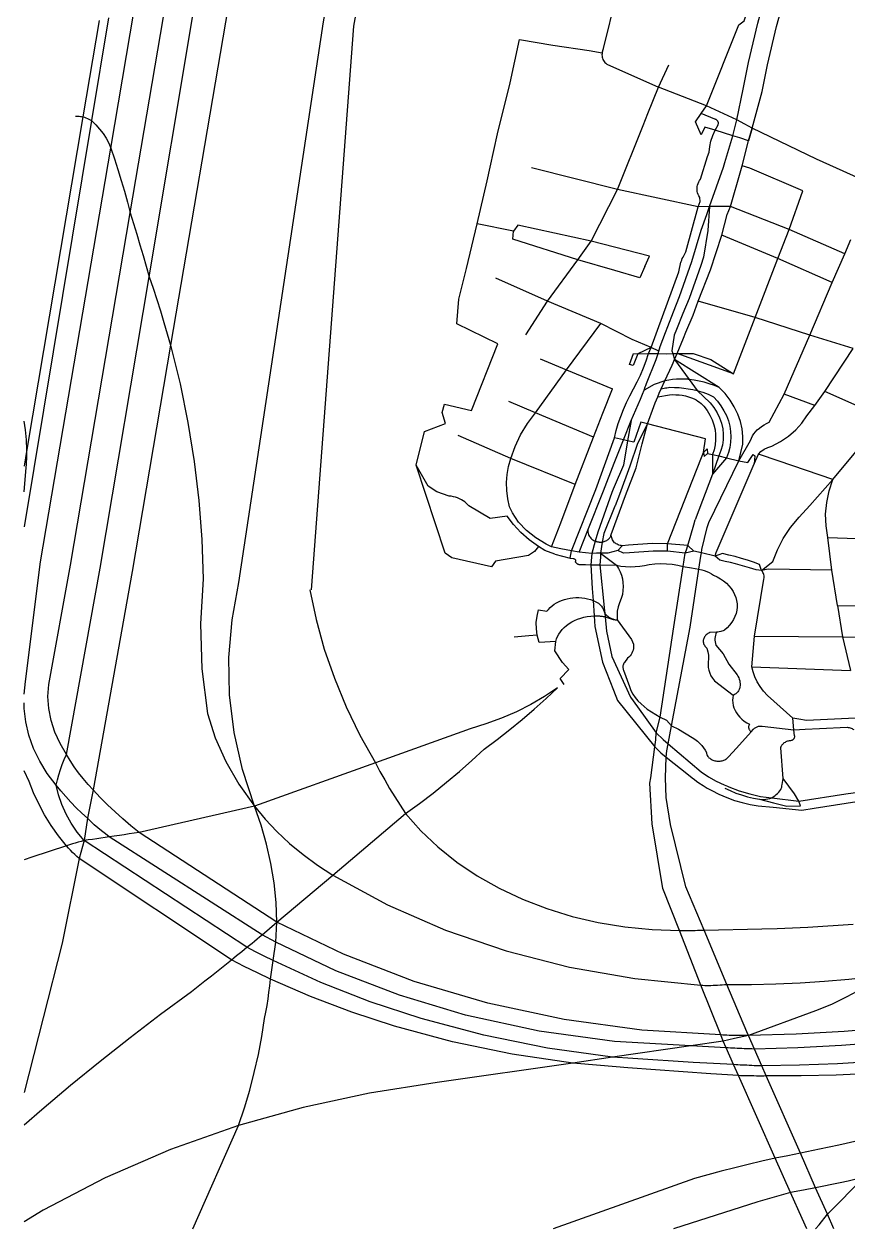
# Model space of a CAD drawing. Header units: inches. Extents: x -74.025 to -73.925, y 40.695 to 40.825.
# Drawn here: x -74.025 to -74.01304, y 40.695 to 40.71249 of the extents above; entities that cross this region are included whole.
import ezdxf

# ---------------------------------------------------------------- set-up
doc = ezdxf.new("R2010")
doc.units = ezdxf.units.IN
doc.header["$MEASUREMENT"] = 0

msp = doc.modelspace()

# ---------------------------------------------------------------- linework, layer by layer
for points in [[(-74.01509, 40.711304), (-74.01462, 40.712478), (-74.014545, 40.712537), (-74.014167, 40.713712), (-74.014098, 40.71385)], [(-74.020002, 40.713645), (-74.020218, 40.71246), (-74.020833, 40.704276)], [(-74.014481, 40.711932), (-74.014348, 40.712503), (-74.014016, 40.713704)], [(-74.014427, 40.710978), (-74.014285, 40.711511), (-74.014204, 40.7119), (-74.014074, 40.712453), (-74.013748, 40.713624), (-74.013725, 40.713687)], [(-74.021881, 40.704384), (-74.02065, 40.712525), (-74.020471, 40.713514)], [(-74.016604, 40.712074), (-74.016585, 40.712137), (-74.016399, 40.712906), (-74.016268, 40.713469)], [(-74.023459, 40.709748), (-74.022938, 40.712824)], [(-74.023741, 40.71069), (-74.0234, 40.712692)], [(-74.023185, 40.708821), (-74.022538, 40.712673)], [(-74.022039, 40.712746), (-74.022875, 40.707827)], [(-74.023911, 40.712543), (-74.024146, 40.711143)], [(-74.023775, 40.712583), (-74.024023, 40.711089)], [(-74.01842, 40.709591), (-74.018277, 40.710213), (-74.018232, 40.710415), (-74.018126, 40.710895), (-74.017944, 40.711639), (-74.017805, 40.712267), (-74.01732, 40.712186), (-74.016796, 40.712107), (-74.016604, 40.712074)], [(-74.016604, 40.712074), (-74.016607, 40.712058), (-74.016609, 40.712042), (-74.016608, 40.712026), (-74.016605, 40.71201), (-74.016601, 40.711994), (-74.016594, 40.711978), (-74.016586, 40.711963), (-74.016576, 40.711949), (-74.016565, 40.711935), (-74.016552, 40.711922), (-74.016537, 40.71191)], [(-74.016537, 40.71191), (-74.015787, 40.711577)], [(-74.015787, 40.711577), (-74.01564, 40.711898)], [(-74.014649, 40.711099), (-74.014558, 40.711545), (-74.014481, 40.711932)], [(-74.016383, 40.710087), (-74.01601, 40.711018), (-74.015941, 40.711192), (-74.015787, 40.711577)], [(-74.01509, 40.711304), (-74.015787, 40.711577)], [(-74.015169, 40.711192), (-74.01509, 40.711304)], [(-74.014649, 40.711099), (-74.01509, 40.711304)], [(-74.024023, 40.711089), (-74.025, 40.705193)], [(-74.024146, 40.711143), (-74.024959, 40.706314)], [(-74.024255, 40.711156), (-74.024237, 40.711155), (-74.024219, 40.711154), (-74.0242, 40.711153)], [(-74.0242, 40.711153), (-74.024182, 40.71115), (-74.024164, 40.711147), (-74.024146, 40.711143)], [(-74.024146, 40.711143), (-74.024124, 40.711137), (-74.024102, 40.71113), (-74.024081, 40.711121)], [(-74.024081, 40.711121), (-74.02406, 40.711112), (-74.024041, 40.711101), (-74.024023, 40.711089)], [(-74.024023, 40.711089), (-74.02396, 40.71103), (-74.023903, 40.710967), (-74.023852, 40.710902)], [(-74.014964, 40.710951), (-74.015113, 40.710992), (-74.015167, 40.710884), (-74.015253, 40.711072), (-74.015169, 40.711192)], [(-74.014971, 40.711111), (-74.015169, 40.711192)], [(-74.014924, 40.711028), (-74.014921, 40.711034), (-74.01492, 40.711039), (-74.014919, 40.711045), (-74.014918, 40.71105), (-74.014918, 40.711056), (-74.014919, 40.711061), (-74.01492, 40.711067), (-74.014922, 40.711072), (-74.014925, 40.711077), (-74.014928, 40.711082), (-74.014932, 40.711087), (-74.014936, 40.711091), (-74.014941, 40.711096), (-74.014946, 40.711099), (-74.014952, 40.711103), (-74.014958, 40.711106), (-74.014964, 40.711109), (-74.014971, 40.711111)], [(-74.014964, 40.710951), (-74.014924, 40.711028)], [(-74.01471, 40.71087), (-74.014649, 40.711099)], [(-74.014427, 40.710978), (-74.014534, 40.711039), (-74.014649, 40.711099)], [(-74.023852, 40.710902), (-74.023808, 40.710834), (-74.023771, 40.710763), (-74.023741, 40.71069)], [(-74.01505, 40.710629), (-74.015043, 40.710712), (-74.015026, 40.710793), (-74.015, 40.710873), (-74.014964, 40.710951)], [(-74.015047, 40.70984), (-74.014845, 40.710411), (-74.014825, 40.710479), (-74.01471, 40.71087)], [(-74.01471, 40.71087), (-74.014964, 40.710951)], [(-74.014479, 40.710797), (-74.014609, 40.710838), (-74.01471, 40.71087)], [(-74.014427, 40.710978), (-74.014479, 40.710797)], [(-74.014479, 40.710797), (-74.014427, 40.710978)], [(-74.012668, 40.710157), (-74.013494, 40.710529), (-74.014427, 40.710978)], [(-74.024981, 40.702947), (-74.024764, 40.704682), (-74.023741, 40.71069)], [(-74.023741, 40.71069), (-74.023687, 40.710535), (-74.023637, 40.710378), (-74.023588, 40.710221)], [(-74.014574, 40.710434), (-74.014479, 40.710797)], [(-74.015178, 40.710239), (-74.015075, 40.710569), (-74.01505, 40.710629)], [(-74.016383, 40.710087), (-74.017631, 40.710404)], [(-74.014744, 40.709844), (-74.014591, 40.710363)], [(-74.014591, 40.710363), (-74.014574, 40.710434)], [(-74.013691, 40.71007), (-74.014463, 40.710401), (-74.014574, 40.710434)], [(-74.023588, 40.710221), (-74.023543, 40.710064), (-74.023499, 40.709906), (-74.023459, 40.709748)], [(-74.015189, 40.709975), (-74.015201, 40.709996), (-74.015212, 40.710017), (-74.01522, 40.710039), (-74.015225, 40.710062), (-74.015228, 40.710085), (-74.015228, 40.710108), (-74.015226, 40.710131), (-74.015221, 40.710154), (-74.015214, 40.710176), (-74.015204, 40.710198), (-74.015192, 40.710219), (-74.015178, 40.710239)], [(-74.016766, 40.709341), (-74.016383, 40.710087)], [(-74.015214, 40.709838), (-74.016383, 40.710087)], [(-74.015214, 40.709838), (-74.015182, 40.709916), (-74.015189, 40.709975)], [(-74.01389, 40.709506), (-74.013691, 40.71007)], [(-74.015432, 40.709106), (-74.015391, 40.709184), (-74.015214, 40.709838)], [(-74.015304, 40.709046), (-74.015168, 40.709501), (-74.015086, 40.709728), (-74.015047, 40.70984)], [(-74.015047, 40.70984), (-74.015214, 40.709838)], [(-74.015047, 40.70984), (-74.015074, 40.709493), (-74.015135, 40.709109), (-74.015173, 40.708986)], [(-74.014744, 40.709844), (-74.014878, 40.709843), (-74.015047, 40.70984)], [(-74.014866, 40.709424), (-74.014793, 40.709728), (-74.014744, 40.709844)], [(-74.01389, 40.709506), (-74.014744, 40.709844)], [(-74.024643, 40.702904), (-74.024324, 40.704636), (-74.023459, 40.709748)], [(-74.023459, 40.709748), (-74.02341, 40.709594), (-74.023363, 40.70944), (-74.023317, 40.709286)], [(-74.019307, 40.706088), (-74.019185, 40.706575), (-74.018879, 40.706693), (-74.018927, 40.706854), (-74.018896, 40.706974), (-74.018503, 40.706882), (-74.018122, 40.707849), (-74.018718, 40.708137), (-74.018686, 40.708496), (-74.018578, 40.708942), (-74.01842, 40.709591)], [(-74.017894, 40.709484), (-74.01842, 40.709591)], [(-74.01696, 40.709066), (-74.017903, 40.70937), (-74.017894, 40.709484)], [(-74.016766, 40.709341), (-74.017829, 40.70957), (-74.017894, 40.709484)], [(-74.014056, 40.709086), (-74.01389, 40.709506)], [(-74.013083, 40.709155), (-74.01389, 40.709506)], [(-74.023317, 40.709286), (-74.023272, 40.709131), (-74.023228, 40.708976), (-74.023185, 40.708821)], [(-74.01696, 40.709066), (-74.016766, 40.709341)], [(-74.015919, 40.709121), (-74.016766, 40.709341)], [(-74.015033, 40.708925), (-74.014866, 40.709424)], [(-74.014056, 40.709086), (-74.014866, 40.709424)], [(-74.013083, 40.709155), (-74.012994, 40.709363)], [(-74.015986, 40.70897), (-74.015919, 40.709121)], [(-74.015459, 40.709042), (-74.015451, 40.709063), (-74.015442, 40.709085), (-74.015432, 40.709106)], [(-74.013264, 40.708739), (-74.013083, 40.709155)], [(-74.017399, 40.708466), (-74.01696, 40.709066)], [(-74.016422, 40.708912), (-74.01696, 40.709066)], [(-74.015986, 40.70897), (-74.016058, 40.708809)], [(-74.015781, 40.707744), (-74.015762, 40.707809), (-74.015685, 40.708011), (-74.015651, 40.708098), (-74.015569, 40.708315), (-74.015483, 40.708538), (-74.015304, 40.709046)], [(-74.015173, 40.708986), (-74.015345, 40.708505), (-74.015433, 40.708288), (-74.015526, 40.708059)], [(-74.015492, 40.708896), (-74.015485, 40.708942), (-74.015475, 40.708988), (-74.015462, 40.709033)], [(-74.015462, 40.709033), (-74.015461, 40.709036), (-74.01546, 40.709039), (-74.015459, 40.709042)], [(-74.01521, 40.708469), (-74.015033, 40.708925)], [(-74.014383, 40.708232), (-74.014056, 40.709086)], [(-74.013264, 40.708739), (-74.014056, 40.709086)], [(-74.024383, 40.701888), (-74.023894, 40.704592), (-74.023185, 40.708821)], [(-74.023185, 40.708821), (-74.023128, 40.708657), (-74.023074, 40.708491), (-74.023021, 40.708326)], [(-74.017399, 40.708466), (-74.01815, 40.708803)], [(-74.016058, 40.708809), (-74.016422, 40.708912)], [(-74.015894, 40.707797), (-74.015492, 40.708896)], [(-74.013593, 40.707976), (-74.013264, 40.708739)], [(-74.017715, 40.707977), (-74.017399, 40.708466)], [(-74.016627, 40.708142), (-74.017399, 40.708466)], [(-74.015518, 40.707706), (-74.015424, 40.707932), (-74.015389, 40.708017), (-74.015287, 40.708263), (-74.01521, 40.708469)], [(-74.014383, 40.708232), (-74.01521, 40.708469)], [(-74.023021, 40.708326), (-74.022971, 40.70816), (-74.022922, 40.707994), (-74.022875, 40.707827)], [(-74.014699, 40.707412), (-74.014383, 40.708232)], [(-74.013593, 40.707976), (-74.014383, 40.708232)], [(-74.017122, 40.707471), (-74.016627, 40.708142)], [(-74.016168, 40.707913), (-74.016627, 40.708142)], [(-74.015526, 40.708059), (-74.01556, 40.707974), (-74.015595, 40.707745), (-74.015582, 40.707706)], [(-74.015894, 40.707797), (-74.016168, 40.707913)], [(-74.013962, 40.707119), (-74.013593, 40.707976)], [(-74.012963, 40.707779), (-74.013593, 40.707976)], [(-74.022875, 40.707827), (-74.023433, 40.704544), (-74.023996, 40.701372)], [(-74.022875, 40.707827), (-74.022736, 40.707268), (-74.022621, 40.706706), (-74.02253, 40.706141)], [(-74.016208, 40.707547), (-74.016149, 40.707706), (-74.01609, 40.707705)], [(-74.01609, 40.707705), (-74.016155, 40.707534), (-74.016208, 40.707547)], [(-74.015894, 40.707797), (-74.01609, 40.707705)], [(-74.01609, 40.707705), (-74.015934, 40.707707)], [(-74.01605, 40.707396), (-74.016007, 40.707499), (-74.015968, 40.707603), (-74.015934, 40.707707)], [(-74.015996, 40.707176), (-74.015982, 40.707223), (-74.015974, 40.707245), (-74.015962, 40.707275), (-74.01582, 40.707622), (-74.015793, 40.707706)], [(-74.015934, 40.707707), (-74.015894, 40.707797)], [(-74.015934, 40.707707), (-74.015793, 40.707706)], [(-74.015781, 40.707744), (-74.015894, 40.707797)], [(-74.015793, 40.707706), (-74.015781, 40.707744)], [(-74.015793, 40.707706), (-74.015674, 40.707705), (-74.015582, 40.707706)], [(-74.015582, 40.707706), (-74.015518, 40.707706)], [(-74.015582, 40.707706), (-74.015555, 40.70762)], [(-74.015555, 40.70762), (-74.015537, 40.707663), (-74.015518, 40.707706)], [(-74.015518, 40.707706), (-74.015284, 40.707708), (-74.015028, 40.707622), (-74.014699, 40.707412)], [(-74.014699, 40.707412), (-74.015518, 40.707706)], [(-74.013374, 40.707155), (-74.012963, 40.707779)], [(-74.017505, 40.707632), (-74.017122, 40.707471)], [(-74.015695, 40.707313), (-74.015592, 40.707539), (-74.015576, 40.707574), (-74.015555, 40.70762)], [(-74.014906, 40.707217), (-74.015555, 40.70762)], [(-74.015555, 40.70762), (-74.015345, 40.707333)], [(-74.017576, 40.706848), (-74.017122, 40.707471)], [(-74.017122, 40.707471), (-74.016458, 40.707197)], [(-74.016206, 40.707096), (-74.016149, 40.707194), (-74.016097, 40.707295), (-74.01605, 40.707396)], [(-74.016733, 40.706492), (-74.016596, 40.706844), (-74.016458, 40.707197)], [(-74.016047, 40.707047), (-74.01602, 40.707119), (-74.015996, 40.707176)], [(-74.015695, 40.707313), (-74.015851, 40.707256), (-74.015996, 40.707176)], [(-74.015798, 40.70708), (-74.015778, 40.70713), (-74.01575, 40.707194)], [(-74.01575, 40.707194), (-74.015695, 40.707313)], [(-74.01575, 40.707194), (-74.015729, 40.707199), (-74.015708, 40.707204), (-74.015687, 40.707208)], [(-74.015528, 40.707334), (-74.015584, 40.707329), (-74.01564, 40.707322), (-74.015695, 40.707313)], [(-74.015687, 40.707208), (-74.015666, 40.707212), (-74.015645, 40.707215), (-74.015623, 40.707218)], [(-74.015623, 40.707218), (-74.015556, 40.707217), (-74.015489, 40.707214), (-74.015422, 40.707207)], [(-74.015366, 40.707334), (-74.01542, 40.707336), (-74.015474, 40.707336), (-74.015528, 40.707334)], [(-74.015422, 40.707207), (-74.015356, 40.707197), (-74.01529, 40.707185), (-74.015226, 40.70717)], [(-74.015345, 40.707333), (-74.015352, 40.707333), (-74.015359, 40.707334), (-74.015366, 40.707334)], [(-74.015345, 40.707333), (-74.015226, 40.70717)], [(-74.015125, 40.70729), (-74.015198, 40.707307), (-74.015271, 40.707322), (-74.015345, 40.707333)], [(-74.014906, 40.707217), (-74.014977, 40.707245), (-74.015051, 40.707269), (-74.015125, 40.70729)], [(-74.014637, 40.706828), (-74.014687, 40.706932), (-74.014749, 40.707032), (-74.014822, 40.707127), (-74.014906, 40.707217)], [(-74.017576, 40.706848), (-74.01796, 40.707009)], [(-74.016337, 40.706795), (-74.016298, 40.706896), (-74.016254, 40.706996), (-74.016206, 40.707096)], [(-74.016187, 40.706736), (-74.016047, 40.707047)], [(-74.015946, 40.706685), (-74.015855, 40.706939), (-74.015836, 40.706993), (-74.015798, 40.70708)], [(-74.015798, 40.70708), (-74.015629, 40.707108)], [(-74.015629, 40.707108), (-74.015583, 40.707111), (-74.015536, 40.70711), (-74.015489, 40.707107), (-74.015443, 40.707101)], [(-74.015443, 40.707101), (-74.015398, 40.707092), (-74.015354, 40.70708), (-74.015311, 40.707066), (-74.01527, 40.707049)], [(-74.01527, 40.707049), (-74.015243, 40.707034), (-74.015217, 40.707018), (-74.015193, 40.707001)], [(-74.015226, 40.70717), (-74.015038, 40.706991)], [(-74.015226, 40.70717), (-74.015184, 40.707159), (-74.015144, 40.707146), (-74.015104, 40.707132)], [(-74.015193, 40.707001), (-74.01517, 40.706982), (-74.015148, 40.706963), (-74.015128, 40.706942)], [(-74.015104, 40.707132), (-74.015065, 40.707116), (-74.015027, 40.707099), (-74.01499, 40.70708)], [(-74.01499, 40.70708), (-74.014932, 40.707016), (-74.014882, 40.706949), (-74.014838, 40.706878), (-74.014802, 40.706806), (-74.014774, 40.706731), (-74.014753, 40.706655)], [(-74.014179, 40.70671), (-74.013962, 40.707119)], [(-74.01352, 40.706952), (-74.013962, 40.707119)], [(-74.01352, 40.706952), (-74.013374, 40.707155)], [(-74.012509, 40.706775), (-74.013374, 40.707155)], [(-74.017932, 40.706183), (-74.017871, 40.706357), (-74.01779, 40.706527), (-74.017692, 40.706691), (-74.017576, 40.706848)], [(-74.016733, 40.706492), (-74.017576, 40.706848)], [(-74.015128, 40.706942), (-74.015081, 40.706879), (-74.015041, 40.706813), (-74.015009, 40.706744), (-74.014984, 40.706674), (-74.014967, 40.706602)], [(-74.015038, 40.706991), (-74.014984, 40.706922), (-74.014938, 40.706849), (-74.014901, 40.706774), (-74.014874, 40.706697), (-74.014856, 40.706617)], [(-74.014562, 40.706392), (-74.014562, 40.706503), (-74.014574, 40.706613), (-74.014599, 40.706721), (-74.014637, 40.706828)], [(-74.013634, 40.706802), (-74.01352, 40.706952)], [(-74.024959, 40.706314), (-74.024965, 40.706457), (-74.024979, 40.7066), (-74.025, 40.706725)], [(-74.016476, 40.705079), (-74.016268, 40.705648), (-74.016114, 40.706049), (-74.016025, 40.706395), (-74.015946, 40.706685)], [(-74.016429, 40.706486), (-74.016403, 40.70659), (-74.016372, 40.706693), (-74.016337, 40.706795)], [(-74.015946, 40.706685), (-74.016092, 40.706403), (-74.016204, 40.706072), (-74.016353, 40.705663)], [(-74.016298, 40.706454), (-74.016187, 40.706736)], [(-74.016187, 40.706736), (-74.016236, 40.706439)], [(-74.015946, 40.706685), (-74.016046, 40.70671), (-74.016144, 40.706419), (-74.016236, 40.706439)], [(-74.015104, 40.706468), (-74.015946, 40.706685)], [(-74.014753, 40.706655), (-74.014741, 40.706578), (-74.014737, 40.7065), (-74.014741, 40.706423), (-74.014753, 40.706346), (-74.014773, 40.70627), (-74.014801, 40.706195)], [(-74.014451, 40.706445), (-74.014438, 40.706478), (-74.014422, 40.706511), (-74.014402, 40.706542), (-74.014379, 40.706572), (-74.014353, 40.7066), (-74.014323, 40.706626), (-74.014291, 40.70665), (-74.014256, 40.706673), (-74.014219, 40.706692), (-74.014179, 40.70671)], [(-74.014338, 40.706245), (-74.014302, 40.706285), (-74.014255, 40.706319), (-74.014201, 40.706346), (-74.014142, 40.706363), (-74.014015, 40.706431), (-74.014015, 40.706431), (-74.014015, 40.706431), (-74.013898, 40.70651), (-74.013898, 40.70651), (-74.013898, 40.70651), (-74.013794, 40.7066), (-74.013794, 40.7066), (-74.013794, 40.7066), (-74.013706, 40.706698), (-74.013706, 40.706698), (-74.013706, 40.706698), (-74.013634, 40.706802)], [(-74.013255, 40.705879), (-74.012509, 40.706775)], [(-74.017932, 40.706183), (-74.018695, 40.70652)], [(-74.017051, 40.704845), (-74.0167, 40.705736), (-74.016429, 40.706486)], [(-74.016997, 40.705808), (-74.016733, 40.706492)], [(-74.016298, 40.706454), (-74.016429, 40.706486)], [(-74.014967, 40.706602), (-74.014958, 40.70653), (-74.014958, 40.706457), (-74.014965, 40.706384), (-74.014981, 40.706312), (-74.015004, 40.706242)], [(-74.014856, 40.706617), (-74.014848, 40.706537), (-74.014849, 40.706457), (-74.014861, 40.706377), (-74.014882, 40.706298), (-74.014912, 40.706221)], [(-74.024959, 40.706314), (-74.025, 40.706071)], [(-74.024976, 40.705995), (-74.024965, 40.706101), (-74.02496, 40.706207), (-74.024959, 40.706314)], [(-74.016812, 40.705145), (-74.016587, 40.705716), (-74.016433, 40.706114), (-74.016298, 40.706454)], [(-74.016236, 40.706439), (-74.016296, 40.706089), (-74.016432, 40.705771), (-74.016445, 40.70574), (-74.016467, 40.705688)], [(-74.016236, 40.706439), (-74.016298, 40.706454)], [(-74.015135, 40.70627), (-74.015104, 40.706468)], [(-74.015135, 40.70627), (-74.015079, 40.706324)], [(-74.015079, 40.706324), (-74.015076, 40.706257)], [(-74.014621, 40.706149), (-74.014451, 40.706445)], [(-74.014621, 40.706149), (-74.014562, 40.706392)], [(-74.02253, 40.706141), (-74.022463, 40.705574), (-74.02242, 40.705006), (-74.022401, 40.704438)], [(-74.017995, 40.705834), (-74.017986, 40.705952), (-74.017965, 40.706068), (-74.017932, 40.706183)], [(-74.016997, 40.705808), (-74.017932, 40.706183)], [(-74.015655, 40.704945), (-74.015164, 40.706197), (-74.015135, 40.70627)], [(-74.015135, 40.70627), (-74.015127, 40.706213), (-74.015076, 40.706257)], [(-74.015076, 40.706257), (-74.015004, 40.706242)], [(-74.015056, 40.705254), (-74.014621, 40.706149)], [(-74.015004, 40.706242), (-74.015005, 40.705957)], [(-74.014912, 40.706221), (-74.015005, 40.705957)], [(-74.014801, 40.706195), (-74.015005, 40.705957)], [(-74.015004, 40.706242), (-74.014912, 40.706221)], [(-74.014912, 40.706221), (-74.014801, 40.706195)], [(-74.014801, 40.706195), (-74.014621, 40.706149)], [(-74.014621, 40.706149), (-74.014491, 40.706125), (-74.014413, 40.706241), (-74.01439, 40.706222), (-74.014398, 40.706108)], [(-74.014398, 40.706108), (-74.014338, 40.706245)], [(-74.013255, 40.705879), (-74.014038, 40.706144), (-74.014338, 40.706245)], [(-74.025, 40.705699), (-74.024976, 40.705995)], [(-74.017532, 40.704907), (-74.017588, 40.704834), (-74.017674, 40.704774), (-74.018157, 40.704694), (-74.018213, 40.704613), (-74.018791, 40.704744), (-74.018886, 40.704812), (-74.019307, 40.706088)], [(-74.01883, 40.705639), (-74.019005, 40.705702), (-74.019135, 40.705784), (-74.019307, 40.706088)], [(-74.015005, 40.705957), (-74.015257, 40.705293)], [(-74.014952, 40.704817), (-74.014398, 40.706108)], [(-74.01795, 40.705484), (-74.017977, 40.7056), (-74.017992, 40.705717), (-74.017995, 40.705834)], [(-74.01734, 40.704903), (-74.017206, 40.705252), (-74.016997, 40.705808)], [(-74.014128, 40.704689), (-74.014062, 40.704859), (-74.013976, 40.705024), (-74.01387, 40.705183), (-74.013746, 40.705332), (-74.013593, 40.705503), (-74.013255, 40.705879)], [(-74.013327, 40.705039), (-74.013354, 40.705207), (-74.013361, 40.705377), (-74.013346, 40.705547), (-74.013311, 40.705715), (-74.013255, 40.705879)], [(-74.018542, 40.705495), (-74.01856, 40.705516), (-74.018579, 40.705535), (-74.018601, 40.705554), (-74.018625, 40.705571), (-74.01865, 40.705586), (-74.018677, 40.705599), (-74.018706, 40.705611), (-74.018736, 40.705621), (-74.018766, 40.705629), (-74.018798, 40.705635), (-74.01883, 40.705639)], [(-74.016467, 40.705688), (-74.016668, 40.705115), (-74.016709, 40.704985)], [(-74.016353, 40.705663), (-74.016419, 40.705499), (-74.016422, 40.705491), (-74.01658, 40.705097)], [(-74.017985, 40.705349), (-74.018231, 40.705315), (-74.018542, 40.705495)], [(-74.01734, 40.704903), (-74.017421, 40.70494), (-74.017571, 40.705031), (-74.017706, 40.705139), (-74.017819, 40.705262), (-74.017908, 40.705394), (-74.01795, 40.705484)], [(-74.017532, 40.704907), (-74.017664, 40.705005), (-74.017785, 40.705112), (-74.017892, 40.705227), (-74.017985, 40.705349)], [(-74.015364, 40.704919), (-74.015276, 40.705222), (-74.015257, 40.705293)], [(-74.015164, 40.704813), (-74.015157, 40.704861), (-74.015083, 40.705181), (-74.015056, 40.705254)], [(-74.016939, 40.704822), (-74.016867, 40.705006), (-74.016812, 40.705145)], [(-74.016812, 40.705145), (-74.016813, 40.70513), (-74.016812, 40.705114), (-74.016809, 40.705098), (-74.016805, 40.705083), (-74.016798, 40.705068), (-74.01679, 40.705054)], [(-74.01658, 40.705097), (-74.016607, 40.704971)], [(-74.016518, 40.705008), (-74.016509, 40.705017), (-74.0165, 40.705026), (-74.016493, 40.705036), (-74.016487, 40.705046), (-74.016482, 40.705057), (-74.016478, 40.705068), (-74.016476, 40.705079)], [(-74.016462, 40.705018), (-74.016468, 40.705032), (-74.016472, 40.705048), (-74.016475, 40.705063), (-74.016476, 40.705079)], [(-74.017291, 40.704796), (-74.017437, 40.704848), (-74.017532, 40.704907)], [(-74.017051, 40.704845), (-74.017207, 40.704873), (-74.01734, 40.704903)], [(-74.01679, 40.705054), (-74.01678, 40.70504), (-74.016769, 40.705027), (-74.016756, 40.705015), (-74.016741, 40.705004), (-74.016725, 40.704994), (-74.016709, 40.704985)], [(-74.016709, 40.704985), (-74.016756, 40.704806)], [(-74.016709, 40.704985), (-74.0167, 40.704982), (-74.016691, 40.704979), (-74.016683, 40.704977)], [(-74.016683, 40.704977), (-74.016674, 40.704975), (-74.016665, 40.704973), (-74.016655, 40.704972)], [(-74.016655, 40.704972), (-74.016648, 40.704971), (-74.01664, 40.70497), (-74.016631, 40.70497)], [(-74.016631, 40.70497), (-74.016623, 40.70497), (-74.016615, 40.704971), (-74.016607, 40.704971)], [(-74.016607, 40.704971), (-74.016629, 40.704808)], [(-74.016607, 40.704971), (-74.016593, 40.704974), (-74.016579, 40.704977), (-74.016566, 40.704982), (-74.016553, 40.704987), (-74.01654, 40.704994), (-74.016529, 40.705001), (-74.016518, 40.705008)], [(-74.016425, 40.704962), (-74.016436, 40.704975), (-74.016446, 40.704989), (-74.016455, 40.705003), (-74.016462, 40.705018)], [(-74.016376, 40.704932), (-74.01639, 40.704938), (-74.016402, 40.704945), (-74.016414, 40.704954), (-74.016425, 40.704962)], [(-74.016316, 40.704917), (-74.016377, 40.704847)], [(-74.016316, 40.704917), (-74.016332, 40.704919), (-74.016347, 40.704922), (-74.016362, 40.704927), (-74.016376, 40.704932)], [(-74.015655, 40.704945), (-74.015879, 40.704952), (-74.016226, 40.704924), (-74.016316, 40.704917)], [(-74.015659, 40.704841), (-74.015657, 40.704891), (-74.015655, 40.704945)], [(-74.015274, 40.704838), (-74.015364, 40.704919), (-74.015655, 40.704945)], [(-74.015383, 40.704857), (-74.015364, 40.704919)], [(-74.013327, 40.705039), (-74.012631, 40.705011)], [(-74.013271, 40.704562), (-74.013327, 40.705039)], [(-74.017291, 40.704796), (-74.01707, 40.704739)], [(-74.01707, 40.704739), (-74.017051, 40.704845)], [(-74.01707, 40.704739), (-74.017022, 40.70473)], [(-74.016939, 40.704822), (-74.017051, 40.704845)], [(-74.017022, 40.70473), (-74.017019, 40.70473), (-74.017016, 40.704729), (-74.017013, 40.704728), (-74.01701, 40.704727), (-74.017008, 40.704726), (-74.017005, 40.704724), (-74.017003, 40.704723), (-74.017001, 40.704721), (-74.016999, 40.704719), (-74.016997, 40.704717), (-74.016995, 40.704715), (-74.016994, 40.704712), (-74.016993, 40.70471), (-74.016993, 40.704708), (-74.016992, 40.704705), (-74.016992, 40.704703), (-74.016992, 40.7047), (-74.016993, 40.704698), (-74.016993, 40.704696), (-74.016994, 40.704693), (-74.016995, 40.704691), (-74.016997, 40.704689), (-74.016999, 40.704687)], [(-74.016756, 40.704806), (-74.016939, 40.704822)], [(-74.016756, 40.704806), (-74.01676, 40.704751), (-74.016772, 40.70464)], [(-74.016629, 40.704808), (-74.016687, 40.704808), (-74.016756, 40.704806)], [(-74.016629, 40.704808), (-74.01663, 40.704752), (-74.016639, 40.704642)], [(-74.016377, 40.704847), (-74.016522, 40.704808), (-74.016629, 40.704808)], [(-74.016629, 40.704808), (-74.0164, 40.704635)], [(-74.015659, 40.704841), (-74.015864, 40.704841), (-74.016208, 40.704813), (-74.016298, 40.704808), (-74.016377, 40.704847)], [(-74.015274, 40.704838), (-74.015399, 40.704808), (-74.015659, 40.704841)], [(-74.015429, 40.704618), (-74.015399, 40.704808)], [(-74.015399, 40.704808), (-74.015383, 40.704857)], [(-74.014963, 40.704768), (-74.015164, 40.704813), (-74.015274, 40.704838)], [(-74.0152, 40.704576), (-74.015171, 40.704767), (-74.015164, 40.704813)], [(-74.014963, 40.704768), (-74.014952, 40.704817)], [(-74.014859, 40.704803), (-74.014963, 40.704768)], [(-74.014897, 40.704706), (-74.014963, 40.704768)], [(-74.014585, 40.704734), (-74.014675, 40.70476), (-74.014767, 40.704783), (-74.014859, 40.704803)], [(-74.014321, 40.704645), (-74.014408, 40.704677), (-74.014496, 40.704707), (-74.014585, 40.704734)], [(-74.016999, 40.704687), (-74.016996, 40.704682), (-74.016993, 40.704677), (-74.016989, 40.704672), (-74.016985, 40.704668), (-74.016981, 40.704664), (-74.016976, 40.70466), (-74.01697, 40.704657), (-74.016965, 40.704654), (-74.016958, 40.704651), (-74.016952, 40.704649), (-74.016945, 40.704647), (-74.016939, 40.704645), (-74.016932, 40.704644), (-74.016925, 40.704644), (-74.016918, 40.704644), (-74.016911, 40.704644), (-74.016904, 40.704645)], [(-74.016904, 40.704645), (-74.016847, 40.704643), (-74.016772, 40.70464)], [(-74.016772, 40.70464), (-74.016701, 40.704641), (-74.016639, 40.704642)], [(-74.016772, 40.70464), (-74.016749, 40.704299), (-74.016749, 40.704299), (-74.016737, 40.704122)], [(-74.016639, 40.704642), (-74.0164, 40.704635)], [(-74.016639, 40.704642), (-74.016576, 40.704019), (-74.016576, 40.704018), (-74.016567, 40.703934)], [(-74.0164, 40.704635), (-74.016333, 40.704623), (-74.016265, 40.704616), (-74.016196, 40.704613), (-74.016127, 40.704615), (-74.016058, 40.704621), (-74.015991, 40.704632), (-74.015925, 40.704647)], [(-74.0164, 40.704635), (-74.016369, 40.704587), (-74.016344, 40.704538), (-74.016325, 40.704488), (-74.016311, 40.704436), (-74.016305, 40.704383)], [(-74.015925, 40.704647), (-74.015842, 40.704655), (-74.015758, 40.704658), (-74.015674, 40.704656), (-74.015591, 40.704649), (-74.015509, 40.704636), (-74.015429, 40.704618)], [(-74.015765, 40.702429), (-74.015566, 40.703739), (-74.015429, 40.704618)], [(-74.015598, 40.702304), (-74.015327, 40.703736), (-74.0152, 40.704576)], [(-74.015429, 40.704618), (-74.015309, 40.704596), (-74.0152, 40.704576)], [(-74.0152, 40.704576), (-74.015161, 40.704568), (-74.015123, 40.704557), (-74.015087, 40.704544)], [(-74.014668, 40.704655), (-74.014744, 40.704674), (-74.01482, 40.704691), (-74.014897, 40.704706)], [(-74.014372, 40.704566), (-74.014469, 40.704599), (-74.014568, 40.704628), (-74.014668, 40.704655)], [(-74.014291, 40.704557), (-74.014372, 40.704566)], [(-74.014291, 40.704557), (-74.014321, 40.704645)], [(-74.014291, 40.704557), (-74.014128, 40.704689)], [(-74.014194, 40.704579), (-74.014291, 40.704557)], [(-74.01426, 40.704498), (-74.014265, 40.704513), (-74.014272, 40.704528), (-74.01428, 40.704543), (-74.014291, 40.704557)], [(-74.013271, 40.704562), (-74.014194, 40.704579)], [(-74.013189, 40.704051), (-74.013271, 40.704562)], [(-74.022401, 40.704438), (-74.022438, 40.703784), (-74.022417, 40.703131), (-74.022337, 40.70248)], [(-74.022015, 40.702751), (-74.022026, 40.703297), (-74.021981, 40.703843), (-74.021881, 40.704384)], [(-74.016305, 40.704383), (-74.016301, 40.704325), (-74.016304, 40.704266), (-74.016313, 40.704208), (-74.01633, 40.704151)], [(-74.015087, 40.704544), (-74.015052, 40.704528), (-74.015019, 40.704511), (-74.014988, 40.704491)], [(-74.014988, 40.704491), (-74.014936, 40.704466), (-74.014888, 40.704438), (-74.014843, 40.704406), (-74.014802, 40.704372), (-74.014765, 40.704335), (-74.014733, 40.704296), (-74.014706, 40.704254), (-74.014683, 40.704211), (-74.014666, 40.704166), (-74.014655, 40.704121)], [(-74.014393, 40.703607), (-74.014257, 40.704434)], [(-74.014257, 40.704434), (-74.014255, 40.70445), (-74.014255, 40.704466), (-74.014256, 40.704482), (-74.01426, 40.704498)], [(-74.020852, 40.704278), (-74.020761, 40.703846), (-74.020642, 40.703418), (-74.020495, 40.702996)], [(-74.017408, 40.703966), (-74.017386, 40.703994), (-74.01736, 40.704021), (-74.017332, 40.704045), (-74.017301, 40.704068), (-74.017268, 40.704089), (-74.017232, 40.704108), (-74.017195, 40.704124), (-74.017155, 40.704138), (-74.017115, 40.704149), (-74.017073, 40.704157), (-74.01703, 40.704162), (-74.016987, 40.704165), (-74.016944, 40.704165), (-74.016901, 40.704162), (-74.016859, 40.704156), (-74.016817, 40.704147), (-74.016777, 40.704136), (-74.016737, 40.704122)], [(-74.016737, 40.704122), (-74.016661, 40.704086)], [(-74.016737, 40.704122), (-74.016723, 40.703898)], [(-74.016661, 40.704086), (-74.016638, 40.704064), (-74.016618, 40.70404), (-74.0166, 40.704015)], [(-74.01633, 40.704151), (-74.016356, 40.704091), (-74.016375, 40.704029), (-74.016386, 40.703966), (-74.01639, 40.703903), (-74.016386, 40.70384)], [(-74.014655, 40.704121), (-74.014648, 40.704075), (-74.014647, 40.704028), (-74.014652, 40.703982), (-74.014662, 40.703936), (-74.014678, 40.703891), (-74.014699, 40.703848), (-74.014725, 40.703806), (-74.014755, 40.703765), (-74.014791, 40.703728), (-74.014831, 40.703692)], [(-74.013189, 40.704051), (-74.013115, 40.703595)], [(-74.013189, 40.704051), (-74.011578, 40.704028)], [(-74.01755, 40.703618), (-74.017561, 40.70371), (-74.017562, 40.703802), (-74.017551, 40.703894), (-74.01753, 40.703985)], [(-74.01753, 40.703985), (-74.017408, 40.703966)], [(-74.017087, 40.703787), (-74.017048, 40.703811), (-74.017006, 40.703832), (-74.016963, 40.70385), (-74.016917, 40.703866), (-74.01687, 40.703879), (-74.016822, 40.703888), (-74.016773, 40.703895), (-74.016723, 40.703898)], [(-74.016723, 40.703898), (-74.01671, 40.703898), (-74.016698, 40.703898), (-74.016685, 40.703898)], [(-74.016723, 40.703898), (-74.016713, 40.703745), (-74.0166, 40.703226), (-74.01644, 40.702821), (-74.016381, 40.702672), (-74.015842, 40.701999), (-74.015755, 40.701913), (-74.015676, 40.70185), (-74.01535, 40.701592), (-74.015298, 40.70155)], [(-74.016685, 40.703898), (-74.016672, 40.703898), (-74.01666, 40.703898), (-74.016647, 40.703898)], [(-74.016647, 40.703898), (-74.016633, 40.703897), (-74.016619, 40.703895), (-74.016604, 40.703893)], [(-74.016604, 40.703893), (-74.01659, 40.703891), (-74.016576, 40.703888), (-74.016563, 40.703885)], [(-74.0166, 40.704015), (-74.016586, 40.703989), (-74.016575, 40.703962), (-74.016567, 40.703934)], [(-74.016567, 40.703934), (-74.016555, 40.70392), (-74.01654, 40.703907), (-74.016525, 40.703894), (-74.016508, 40.703883), (-74.016489, 40.703873)], [(-74.016567, 40.703934), (-74.016563, 40.703885)], [(-74.016563, 40.703885), (-74.016535, 40.703874), (-74.016506, 40.703864), (-74.016477, 40.703856)], [(-74.016563, 40.703885), (-74.016541, 40.703675), (-74.016464, 40.703311), (-74.016195, 40.70272), (-74.016094, 40.702579), (-74.015821, 40.7022), (-74.015722, 40.702104), (-74.015648, 40.702043), (-74.01517, 40.701633)], [(-74.016489, 40.703873), (-74.01647, 40.703863), (-74.01645, 40.703856), (-74.016429, 40.703849), (-74.016408, 40.703844), (-74.016386, 40.70384)], [(-74.016477, 40.703856), (-74.016447, 40.703849), (-74.016417, 40.703844), (-74.016386, 40.70384)], [(-74.017281, 40.703527), (-74.01727, 40.703564), (-74.017255, 40.703601), (-74.017236, 40.703636), (-74.017213, 40.70367), (-74.017186, 40.703702), (-74.017156, 40.703732), (-74.017123, 40.703761), (-74.017087, 40.703787)], [(-74.016386, 40.70384), (-74.016179, 40.703555), (-74.016153, 40.70349)], [(-74.014831, 40.703692), (-74.014848, 40.703684), (-74.014866, 40.703677), (-74.014885, 40.703672)], [(-74.017671, 40.703608), (-74.017886, 40.70359)], [(-74.01755, 40.703618), (-74.017671, 40.703608)], [(-74.017281, 40.703527), (-74.01752, 40.703515), (-74.01755, 40.703618)], [(-74.01716, 40.702901), (-74.017214, 40.702988), (-74.01709, 40.70312), (-74.017182, 40.703222), (-74.017293, 40.703393), (-74.017281, 40.703527)], [(-74.015044, 40.703657), (-74.015057, 40.70365), (-74.01507, 40.703643), (-74.015082, 40.703634), (-74.015094, 40.703625), (-74.015104, 40.703615), (-74.015112, 40.703605), (-74.01512, 40.703594), (-74.015126, 40.703582), (-74.015132, 40.70357), (-74.015135, 40.703558), (-74.015138, 40.703546), (-74.015139, 40.703533), (-74.015138, 40.703521), (-74.015136, 40.703508), (-74.015133, 40.703496), (-74.015128, 40.703484), (-74.015122, 40.703473), (-74.015115, 40.703461), (-74.015107, 40.703451), (-74.015097, 40.703441), (-74.015086, 40.703431)], [(-74.014945, 40.703663), (-74.015044, 40.703657)], [(-74.014945, 40.703663), (-74.014955, 40.70364), (-74.014962, 40.703617), (-74.014967, 40.703593), (-74.014969, 40.70357)], [(-74.014969, 40.70357), (-74.014969, 40.703546), (-74.014967, 40.703522), (-74.014962, 40.703499), (-74.014954, 40.703475)], [(-74.014885, 40.703672), (-74.014905, 40.703667), (-74.014925, 40.703664), (-74.014945, 40.703663)], [(-74.014431, 40.703159), (-74.014393, 40.703607)], [(-74.014393, 40.703607), (-74.013115, 40.703595)], [(-74.013115, 40.703595), (-74.012999, 40.703108)], [(-74.013115, 40.703595), (-74.011595, 40.703587)], [(-74.016153, 40.70349), (-74.01615, 40.703468), (-74.01615, 40.703446), (-74.016152, 40.703424), (-74.016157, 40.703402), (-74.016164, 40.70338), (-74.016174, 40.703359), (-74.016186, 40.703339), (-74.0162, 40.70332), (-74.016217, 40.703301), (-74.016236, 40.703284)], [(-74.015086, 40.703431), (-74.015071, 40.703379), (-74.015063, 40.703327), (-74.015062, 40.703273)], [(-74.014954, 40.703475), (-74.014847, 40.70335), (-74.014765, 40.7032), (-74.014647, 40.703042)], [(-74.016283, 40.703223), (-74.016291, 40.703211), (-74.016296, 40.703199), (-74.016301, 40.703186), (-74.016304, 40.703173), (-74.016305, 40.70316), (-74.016305, 40.703147), (-74.016303, 40.703134), (-74.0163, 40.703122), (-74.016295, 40.703109)], [(-74.016236, 40.703284), (-74.016283, 40.703223)], [(-74.015062, 40.703273), (-74.015068, 40.703232), (-74.015069, 40.703191), (-74.015065, 40.70315), (-74.015057, 40.703109), (-74.015044, 40.703069), (-74.015026, 40.70303), (-74.015004, 40.702993), (-74.014977, 40.702957)], [(-74.014431, 40.703159), (-74.012999, 40.703108)], [(-74.014355, 40.702941), (-74.014389, 40.703012), (-74.014414, 40.703085), (-74.014431, 40.703159)], [(-74.020495, 40.702996), (-74.020322, 40.702579), (-74.020123, 40.702169), (-74.019897, 40.701767)], [(-74.016295, 40.703109), (-74.01621, 40.702872)], [(-74.014647, 40.703042), (-74.014634, 40.703022), (-74.014623, 40.703001), (-74.014615, 40.702979), (-74.014609, 40.702957)], [(-74.025, 40.702763), (-74.024981, 40.702947)], [(-74.024383, 40.701888), (-74.024478, 40.702047), (-74.024553, 40.702212), (-74.024608, 40.702382), (-74.024641, 40.702555), (-74.024653, 40.70273), (-74.024643, 40.702904)], [(-74.017255, 40.702854), (-74.017443, 40.702729), (-74.017642, 40.702613), (-74.01785, 40.702508)], [(-74.017767, 40.702397), (-74.017592, 40.702546), (-74.017421, 40.702699), (-74.017255, 40.702854)], [(-74.01621, 40.702872), (-74.016188, 40.702818), (-74.01616, 40.702765), (-74.016126, 40.702715), (-74.016086, 40.702666), (-74.016041, 40.702621)], [(-74.014977, 40.702957), (-74.014704, 40.702748)], [(-74.014606, 40.702868), (-74.014608, 40.702856), (-74.01461, 40.702844), (-74.014615, 40.702832), (-74.01462, 40.70282), (-74.014627, 40.702809), (-74.014635, 40.702798)], [(-74.014609, 40.702957), (-74.014605, 40.702935), (-74.014603, 40.702913), (-74.014603, 40.70289), (-74.014606, 40.702868)], [(-74.014207, 40.702745), (-74.014264, 40.702807), (-74.014313, 40.702873), (-74.014355, 40.702941)], [(-74.024536, 40.701443), (-74.024664, 40.701613), (-74.024773, 40.701792), (-74.024862, 40.701976), (-74.024929, 40.702166), (-74.024975, 40.702359), (-74.024999, 40.702555), (-74.025, 40.702635)], [(-74.021654, 40.701138), (-74.021829, 40.701668), (-74.021949, 40.702207), (-74.022015, 40.702751)], [(-74.014704, 40.702748), (-74.01471, 40.702711), (-74.014712, 40.702674), (-74.014709, 40.702637), (-74.014703, 40.7026), (-74.014692, 40.702563), (-74.014677, 40.702528), (-74.014657, 40.702494), (-74.014634, 40.702461), (-74.014607, 40.702429), (-74.014577, 40.7024), (-74.014544, 40.702373), (-74.014507, 40.702348), (-74.014468, 40.702326)], [(-74.014635, 40.702798), (-74.014644, 40.702788), (-74.014654, 40.702779), (-74.014665, 40.70277), (-74.014677, 40.702762), (-74.01469, 40.702755), (-74.014704, 40.702748)], [(-74.013836, 40.702414), (-74.014207, 40.702745)], [(-74.022337, 40.70248), (-74.022225, 40.702128), (-74.022073, 40.701786), (-74.021882, 40.701455), (-74.021654, 40.701138)], [(-74.01785, 40.702508), (-74.018068, 40.702413), (-74.018293, 40.70233), (-74.018525, 40.702259)], [(-74.016041, 40.702621), (-74.015951, 40.702545), (-74.015765, 40.702429), (-74.015674, 40.702386), (-74.015598, 40.702304), (-74.015497, 40.702256), (-74.0153, 40.702133)], [(-74.018319, 40.701966), (-74.018131, 40.702106), (-74.017947, 40.70225), (-74.017767, 40.702397)], [(-74.015821, 40.7022), (-74.015765, 40.702429)], [(-74.015648, 40.702043), (-74.015598, 40.702304)], [(-74.014468, 40.702326), (-74.014472, 40.702318), (-74.014475, 40.70231), (-74.014477, 40.702302), (-74.014479, 40.702293), (-74.014479, 40.702285), (-74.014479, 40.702276), (-74.014478, 40.702268), (-74.014475, 40.70226), (-74.014472, 40.702252), (-74.014468, 40.702244), (-74.014463, 40.702236), (-74.014457, 40.702229), (-74.014451, 40.702222), (-74.014443, 40.702216)], [(-74.014407, 40.702256), (-74.0144, 40.702263), (-74.014393, 40.702269), (-74.014385, 40.702275), (-74.014376, 40.70228), (-74.014367, 40.702285), (-74.014357, 40.702289), (-74.014347, 40.702293), (-74.014336, 40.702296), (-74.014325, 40.702298), (-74.014314, 40.702299), (-74.014303, 40.7023), (-74.014292, 40.7023), (-74.014281, 40.702299)], [(-74.014281, 40.702299), (-74.013821, 40.702245)], [(-74.013821, 40.702245), (-74.013836, 40.702414)], [(-74.013751, 40.702398), (-74.013836, 40.702414)], [(-74.013821, 40.702245), (-74.013658, 40.702256), (-74.013449, 40.702262), (-74.013047, 40.702283)], [(-74.012828, 40.702417), (-74.01364, 40.702379), (-74.013751, 40.702398)], [(-74.013047, 40.702283), (-74.013032, 40.702281), (-74.013018, 40.702278), (-74.013004, 40.702274), (-74.01299, 40.702269), (-74.012977, 40.702263), (-74.012965, 40.702256), (-74.012954, 40.702248)], [(-74.018525, 40.702259), (-74.019897, 40.701767)], [(-74.015842, 40.701999), (-74.015829, 40.7021), (-74.015821, 40.7022)], [(-74.0153, 40.702133), (-74.015261, 40.702108), (-74.015224, 40.702081), (-74.015191, 40.702051), (-74.015161, 40.702019), (-74.015135, 40.701986), (-74.015112, 40.701951), (-74.015093, 40.701914)], [(-74.01477, 40.701851), (-74.014656, 40.701979), (-74.014443, 40.702216)], [(-74.014443, 40.702216), (-74.014407, 40.702256)], [(-74.013885, 40.702089), (-74.013879, 40.70209), (-74.013872, 40.70209), (-74.013866, 40.702091), (-74.013859, 40.702093), (-74.013853, 40.702094), (-74.013847, 40.702097), (-74.013842, 40.702099), (-74.013837, 40.702102), (-74.013832, 40.702106), (-74.013827, 40.702109), (-74.013823, 40.702113), (-74.01382, 40.702118), (-74.013817, 40.702122), (-74.013814, 40.702127), (-74.013812, 40.702131), (-74.013811, 40.702136), (-74.01381, 40.702141), (-74.01381, 40.702146), (-74.01381, 40.702151), (-74.013811, 40.702156)], [(-74.013811, 40.702156), (-74.013821, 40.702245)], [(-74.018867, 40.701483), (-74.018679, 40.701641), (-74.018497, 40.701802), (-74.018319, 40.701966)], [(-74.015912, 40.701469), (-74.015901, 40.70155), (-74.015842, 40.701999)], [(-74.015676, 40.70185), (-74.015668, 40.701938), (-74.015648, 40.702043)], [(-74.014013, 40.701984), (-74.014011, 40.701992), (-74.014009, 40.701999), (-74.014006, 40.702006), (-74.014003, 40.702013), (-74.013998, 40.70202), (-74.013992, 40.702026)], [(-74.01398, 40.701539), (-74.014013, 40.701984)], [(-74.013992, 40.702026), (-74.01399, 40.70203), (-74.013987, 40.702034), (-74.013983, 40.702038)], [(-74.013983, 40.702038), (-74.013975, 40.702046), (-74.013966, 40.702054), (-74.013957, 40.702061), (-74.013946, 40.702068), (-74.013935, 40.702074), (-74.013923, 40.702079), (-74.013911, 40.702083), (-74.013898, 40.702087), (-74.013885, 40.702089)], [(-74.024472, 40.701668), (-74.024445, 40.701742), (-74.024416, 40.701815), (-74.024383, 40.701888)], [(-74.024208, 40.701622), (-74.024271, 40.701709), (-74.024329, 40.701798), (-74.024383, 40.701888)], [(-74.019897, 40.701767), (-74.021654, 40.701138)], [(-74.019897, 40.701767), (-74.019832, 40.701642), (-74.019764, 40.701518), (-74.019693, 40.701394)], [(-74.015679, 40.701264), (-74.015687, 40.70155), (-74.015676, 40.70185)], [(-74.015093, 40.701914), (-74.015091, 40.701903), (-74.015088, 40.701892), (-74.015084, 40.701881), (-74.015079, 40.70187), (-74.015072, 40.70186), (-74.015064, 40.70185), (-74.015055, 40.70184), (-74.015045, 40.701832), (-74.015034, 40.701824), (-74.015023, 40.701817), (-74.01501, 40.70181), (-74.014997, 40.701804), (-74.014983, 40.7018), (-74.014969, 40.701796), (-74.014954, 40.701793), (-74.014939, 40.701791), (-74.014924, 40.70179), (-74.014909, 40.70179), (-74.014894, 40.701791), (-74.014879, 40.701793), (-74.014864, 40.701796), (-74.01485, 40.7018), (-74.014837, 40.701805), (-74.014823, 40.701811), (-74.014811, 40.701818), (-74.014799, 40.701825), (-74.014789, 40.701833), (-74.014779, 40.701842), (-74.01477, 40.701851)], [(-74.024925, 40.701494), (-74.025, 40.701651)], [(-74.024536, 40.701443), (-74.024517, 40.701518), (-74.024496, 40.701593), (-74.024472, 40.701668)], [(-74.023996, 40.701372), (-74.024071, 40.701453), (-74.024142, 40.701537), (-74.024208, 40.701622)], [(-74.01517, 40.701633), (-74.015063, 40.701565), (-74.01495, 40.701502), (-74.014833, 40.701446)], [(-74.024703, 40.701011), (-74.024788, 40.701169), (-74.024862, 40.70133), (-74.024925, 40.701494)], [(-74.024322, 40.701194), (-74.024396, 40.701276), (-74.024468, 40.701358), (-74.024536, 40.701443)], [(-74.024391, 40.701023), (-74.024453, 40.70116), (-74.024501, 40.7013), (-74.024536, 40.701443)], [(-74.01946, 40.701031), (-74.019258, 40.701178), (-74.01906, 40.701328), (-74.018867, 40.701483)], [(-74.015485, 40.699332), (-74.015725, 40.69994), (-74.015878, 40.700882), (-74.015912, 40.701469)], [(-74.015298, 40.70155), (-74.015266, 40.701525), (-74.015234, 40.7015), (-74.0152, 40.701476)], [(-74.0152, 40.701476), (-74.015141, 40.701436), (-74.01508, 40.701398), (-74.015016, 40.701362)], [(-74.014833, 40.701446), (-74.01481, 40.701436), (-74.014788, 40.701426), (-74.014765, 40.701416)], [(-74.014765, 40.701416), (-74.014617, 40.701361), (-74.014464, 40.701314), (-74.014307, 40.701276)], [(-74.014024, 40.70136), (-74.014014, 40.701377), (-74.014005, 40.701394), (-74.013999, 40.701412), (-74.013996, 40.701431), (-74.013994, 40.701449)], [(-74.013994, 40.701449), (-74.01398, 40.701539)], [(-74.013749, 40.701209), (-74.013815, 40.701315), (-74.01398, 40.701539)], [(-74.013749, 40.701209), (-74.013068, 40.701317), (-74.012961, 40.70133), (-74.012685, 40.701363), (-74.012496, 40.701404), (-74.012444, 40.701415)], [(-74.023996, 40.701372), (-74.02408, 40.700962)], [(-74.023678, 40.701054), (-74.023787, 40.701158), (-74.023894, 40.701264), (-74.023996, 40.701372)], [(-74.019693, 40.701394), (-74.019618, 40.701272), (-74.019541, 40.701151), (-74.01946, 40.701031)], [(-74.015127, 40.699336), (-74.015392, 40.699968), (-74.015614, 40.700871), (-74.015679, 40.701264)], [(-74.015016, 40.701362), (-74.01491, 40.701309), (-74.014798, 40.701262), (-74.014683, 40.701221)], [(-74.014823, 40.701399), (-74.014746, 40.701362), (-74.014665, 40.701328), (-74.014582, 40.701299)], [(-74.014582, 40.701299), (-74.014496, 40.701274), (-74.014409, 40.701253), (-74.01432, 40.701237)], [(-74.01432, 40.701237), (-74.014116, 40.701186), (-74.013925, 40.701135), (-74.013724, 40.701141)], [(-74.01432, 40.701237), (-74.01429, 40.701235), (-74.01426, 40.701235), (-74.01423, 40.701237)], [(-74.014307, 40.701276), (-74.014144, 40.701256)], [(-74.01423, 40.701237), (-74.014201, 40.701241), (-74.014172, 40.701248), (-74.014144, 40.701256)], [(-74.014144, 40.701256), (-74.014121, 40.701271), (-74.014099, 40.701287), (-74.014078, 40.701304)], [(-74.014144, 40.701256), (-74.013749, 40.701209)], [(-74.014078, 40.701304), (-74.014059, 40.701322), (-74.014041, 40.70134), (-74.014024, 40.70136)], [(-74.013709, 40.701079), (-74.01353, 40.701107), (-74.012906, 40.701204), (-74.012629, 40.701248), (-74.012426, 40.701296), (-74.012382, 40.701306)], [(-74.02408, 40.700962), (-74.024163, 40.701037), (-74.024244, 40.701115), (-74.024322, 40.701194)], [(-74.023328, 40.700755), (-74.023448, 40.700852), (-74.023565, 40.700952), (-74.023678, 40.701054)], [(-74.021654, 40.701138), (-74.023328, 40.700755)], [(-74.021654, 40.701138), (-74.021499, 40.70095), (-74.021329, 40.700769), (-74.021145, 40.700596)], [(-74.021417, 40.700304), (-74.021479, 40.700585), (-74.021558, 40.700863), (-74.021654, 40.701138)], [(-74.014683, 40.701221), (-74.014571, 40.701188), (-74.014457, 40.701162), (-74.014341, 40.701141)], [(-74.014341, 40.701141), (-74.014125, 40.70112), (-74.013709, 40.701079)], [(-74.013724, 40.701141), (-74.013749, 40.701209)], [(-74.024382, 40.70056), (-74.024499, 40.700706), (-74.024606, 40.700856), (-74.024703, 40.701011)], [(-74.02413, 40.700637), (-74.024229, 40.700761), (-74.024317, 40.70089), (-74.024391, 40.701023)], [(-74.02408, 40.700962), (-74.02413, 40.700637)], [(-74.02393, 40.700821), (-74.023981, 40.700867), (-74.024032, 40.700913), (-74.02408, 40.700962)], [(-74.020516, 40.700134), (-74.01946, 40.701031)], [(-74.01946, 40.701031), (-74.019239, 40.70078), (-74.01899, 40.700545), (-74.018716, 40.700326), (-74.018419, 40.700126), (-74.018101, 40.699946), (-74.017763, 40.699787)], [(-74.023763, 40.700692), (-74.02382, 40.700734), (-74.023876, 40.700777), (-74.02393, 40.700821)], [(-74.023545, 40.700722), (-74.023617, 40.700711), (-74.02369, 40.700701), (-74.023763, 40.700692)], [(-74.023328, 40.700755), (-74.0234, 40.700744), (-74.023473, 40.700733), (-74.023545, 40.700722)], [(-74.02133, 40.699453), (-74.023328, 40.700755)], [(-74.024382, 40.70056), (-74.024635, 40.700481), (-74.024886, 40.700397), (-74.025, 40.700356)], [(-74.024257, 40.700601), (-74.024299, 40.700588), (-74.024341, 40.700575), (-74.024382, 40.70056)], [(-74.024296, 40.700465), (-74.024326, 40.700496), (-74.024354, 40.700528), (-74.024382, 40.70056)], [(-74.02413, 40.700637), (-74.024173, 40.700626), (-74.024215, 40.700614), (-74.024257, 40.700601)], [(-74.02413, 40.700637), (-74.024198, 40.700376)], [(-74.023946, 40.700663), (-74.024007, 40.700654), (-74.024068, 40.700646), (-74.02413, 40.700637)], [(-74.021764, 40.699089), (-74.02413, 40.700637)], [(-74.023763, 40.700692), (-74.023824, 40.700682), (-74.023885, 40.700673), (-74.023946, 40.700663)], [(-74.021543, 40.699269), (-74.023763, 40.700692)], [(-74.021145, 40.700596), (-74.020948, 40.700433), (-74.020738, 40.700278), (-74.020516, 40.700134)], [(-74.024198, 40.700376), (-74.024448, 40.699146), (-74.025, 40.696981)], [(-74.024198, 40.700376), (-74.024232, 40.700405), (-74.024264, 40.700434), (-74.024296, 40.700465)], [(-74.02199, 40.698907), (-74.024198, 40.700376)], [(-74.02133, 40.699453), (-74.021342, 40.699738), (-74.021371, 40.700022), (-74.021417, 40.700304)], [(-74.02133, 40.699453), (-74.020516, 40.700134)], [(-74.020516, 40.700134), (-74.019725, 40.699706), (-74.018883, 40.699339), (-74.017998, 40.699037)], [(-74.017763, 40.699787), (-74.017409, 40.69965), (-74.017042, 40.699537), (-74.016662, 40.699448), (-74.016275, 40.699384), (-74.015881, 40.699345), (-74.015485, 40.699332)], [(-74.021543, 40.699269), (-74.02133, 40.699453)], [(-74.021345, 40.699162), (-74.02133, 40.699453)], [(-74.018265, 40.698277), (-74.019335, 40.698593), (-74.02036, 40.698987), (-74.02133, 40.699453)], [(-74.015171, 40.698538), (-74.015485, 40.699332)], [(-74.015485, 40.699332), (-74.015457, 40.699331), (-74.01543, 40.699331), (-74.015402, 40.699331)], [(-74.015402, 40.699331), (-74.015375, 40.699332), (-74.015347, 40.699333), (-74.01532, 40.699334)], [(-74.01532, 40.699334), (-74.015288, 40.699334), (-74.015255, 40.699334), (-74.015223, 40.699335)], [(-74.015223, 40.699335), (-74.015191, 40.699335), (-74.015159, 40.699336), (-74.015127, 40.699336)], [(-74.015127, 40.699336), (-74.014286, 40.699355)], [(-74.014795, 40.698548), (-74.015127, 40.699336)], [(-74.014286, 40.699355), (-74.014064, 40.69936), (-74.013843, 40.699369), (-74.013621, 40.699379)], [(-74.013621, 40.699379), (-74.0134, 40.699393), (-74.013179, 40.699408), (-74.012959, 40.699426)], [(-74.021764, 40.699089), (-74.021727, 40.699119), (-74.02169, 40.699149), (-74.021653, 40.699179)], [(-74.021653, 40.699179), (-74.021617, 40.699209), (-74.02158, 40.699239), (-74.021543, 40.699269)], [(-74.021345, 40.699162), (-74.021543, 40.699269)], [(-74.021384, 40.698895), (-74.021345, 40.699162)], [(-74.01859, 40.698104), (-74.019551, 40.698391), (-74.020471, 40.698744), (-74.021345, 40.699162)], [(-74.02199, 40.698907), (-74.021952, 40.698937), (-74.021915, 40.698967), (-74.021877, 40.698998)], [(-74.021877, 40.698998), (-74.021839, 40.699028), (-74.021801, 40.699059), (-74.021764, 40.699089)], [(-74.021384, 40.698895), (-74.021512, 40.698959), (-74.021638, 40.699023), (-74.021764, 40.699089)], [(-74.017998, 40.699037), (-74.017079, 40.698801), (-74.016133, 40.698634), (-74.015171, 40.698538)], [(-74.022278, 40.698676), (-74.022182, 40.698753), (-74.022086, 40.69883), (-74.02199, 40.698907)], [(-74.021421, 40.698626), (-74.021613, 40.698717), (-74.021803, 40.69881), (-74.02199, 40.698907)], [(-74.021421, 40.698626), (-74.021384, 40.698895)], [(-74.019232, 40.698053), (-74.019973, 40.698298), (-74.020692, 40.698579), (-74.021384, 40.698895)], [(-74.022567, 40.698447), (-74.02247, 40.698523), (-74.022374, 40.6986), (-74.022278, 40.698676)], [(-74.021457, 40.698339), (-74.021444, 40.698434), (-74.021432, 40.69853), (-74.021421, 40.698626)], [(-74.019623, 40.697943), (-74.020239, 40.698145), (-74.020839, 40.698373), (-74.021421, 40.698626)], [(-74.01373, 40.698573), (-74.013376, 40.698597), (-74.013023, 40.698627), (-74.012671, 40.698665)], [(-74.023897, 40.697436), (-74.023461, 40.697779), (-74.023018, 40.698116), (-74.022567, 40.698447)], [(-74.014885, 40.697815), (-74.015171, 40.698538)], [(-74.015171, 40.698538), (-74.015142, 40.698537), (-74.015113, 40.698535), (-74.015084, 40.698535)], [(-74.015084, 40.698535), (-74.015055, 40.698535), (-74.015026, 40.698535), (-74.014996, 40.698536)], [(-74.014996, 40.698536), (-74.014963, 40.698538), (-74.014929, 40.69854), (-74.014895, 40.698542)], [(-74.014895, 40.698542), (-74.014862, 40.698544), (-74.014828, 40.698546), (-74.014795, 40.698548)], [(-74.014795, 40.698548), (-74.014439, 40.698549), (-74.014084, 40.698558), (-74.01373, 40.698573)], [(-74.014483, 40.697809), (-74.014506, 40.697861), (-74.014795, 40.698548)], [(-74.012836, 40.698483), (-74.013051, 40.698367), (-74.013275, 40.69826), (-74.013506, 40.698164)], [(-74.021507, 40.698053), (-74.021489, 40.698148), (-74.021472, 40.698243), (-74.021457, 40.698339)], [(-74.014885, 40.697815), (-74.01603, 40.697886), (-74.01716, 40.69804), (-74.018265, 40.698277)], [(-74.015317, 40.697656), (-74.016426, 40.697722), (-74.017521, 40.697871), (-74.01859, 40.698104)], [(-74.013506, 40.698164), (-74.014483, 40.697809)], [(-74.021657, 40.697271), (-74.021598, 40.697531), (-74.021548, 40.697792), (-74.021507, 40.698053)], [(-74.017032, 40.697408), (-74.017913, 40.697537), (-74.018778, 40.697715), (-74.019623, 40.697943)], [(-74.016454, 40.697492), (-74.017398, 40.697624), (-74.018326, 40.697811), (-74.019232, 40.698053)], [(-74.012403, 40.697926), (-74.013094, 40.697866), (-74.013788, 40.697827), (-74.014483, 40.697809)], [(-74.014483, 40.697809), (-74.014683, 40.697763), (-74.014849, 40.697724), (-74.015317, 40.697656)], [(-74.014794, 40.697811), (-74.014824, 40.697812), (-74.014855, 40.697813), (-74.014885, 40.697815)], [(-74.014849, 40.697724), (-74.014885, 40.697815)], [(-74.014702, 40.69781), (-74.014732, 40.69781), (-74.014763, 40.69781), (-74.014794, 40.697811)], [(-74.014593, 40.697808), (-74.014629, 40.697809), (-74.014665, 40.697809), (-74.014702, 40.69781)], [(-74.014483, 40.697809), (-74.01452, 40.697808), (-74.014556, 40.697808), (-74.014593, 40.697808)], [(-74.014396, 40.697611), (-74.014483, 40.697809)], [(-74.015317, 40.697656), (-74.016454, 40.697492)], [(-74.014807, 40.697628), (-74.015317, 40.697656)], [(-74.014807, 40.697628), (-74.014849, 40.697724)], [(-74.014698, 40.697385), (-74.014807, 40.697628)], [(-74.014712, 40.697623), (-74.014744, 40.697625), (-74.014775, 40.697627), (-74.014807, 40.697628)], [(-74.014617, 40.697618), (-74.014648, 40.69762), (-74.01468, 40.697622), (-74.014712, 40.697623)], [(-74.014506, 40.697615), (-74.014543, 40.697616), (-74.01458, 40.697617), (-74.014617, 40.697618)], [(-74.014396, 40.697611), (-74.014433, 40.697613), (-74.01447, 40.697614), (-74.014506, 40.697615)], [(-74.012503, 40.697712), (-74.013133, 40.697664), (-74.013764, 40.69763), (-74.014396, 40.697611)], [(-74.014289, 40.697368), (-74.014396, 40.697611)], [(-74.025, 40.696509), (-74.024744, 40.696733), (-74.024324, 40.697087), (-74.023897, 40.697436)], [(-74.017032, 40.697408), (-74.019004, 40.697123)], [(-74.016454, 40.697492), (-74.017032, 40.697408)], [(-74.015831, 40.697307), (-74.016232, 40.697338), (-74.016632, 40.697372), (-74.017032, 40.697408)], [(-74.015577, 40.697434), (-74.015869, 40.697452), (-74.016162, 40.697472), (-74.016454, 40.697492)], [(-74.014698, 40.697385), (-74.014991, 40.6974), (-74.015284, 40.697417), (-74.015577, 40.697434)], [(-74.014603, 40.697378), (-74.014635, 40.69738), (-74.014666, 40.697382), (-74.014698, 40.697385)], [(-74.014628, 40.697227), (-74.014698, 40.697385)], [(-74.012642, 40.697428), (-74.013191, 40.697398), (-74.013739, 40.697379), (-74.014289, 40.697368)], [(-74.021886, 40.6965), (-74.021801, 40.696756), (-74.021724, 40.697013), (-74.021657, 40.697271)], [(-74.014628, 40.697227), (-74.015029, 40.697251), (-74.01543, 40.697278), (-74.015831, 40.697307)], [(-74.014093, 40.696026), (-74.014628, 40.697227)], [(-74.014533, 40.69722), (-74.014565, 40.697222), (-74.014596, 40.697224), (-74.014628, 40.697227)], [(-74.014507, 40.697376), (-74.014539, 40.697376), (-74.014571, 40.697377), (-74.014603, 40.697378)], [(-74.014438, 40.697223), (-74.014469, 40.697221), (-74.014501, 40.69722), (-74.014533, 40.69722)], [(-74.014398, 40.697369), (-74.014434, 40.69737), (-74.01447, 40.697373), (-74.014507, 40.697376)], [(-74.014331, 40.697218), (-74.014366, 40.697219), (-74.014402, 40.697221), (-74.014438, 40.697223)], [(-74.014289, 40.697368), (-74.014325, 40.697368), (-74.014361, 40.697368), (-74.014398, 40.697369)], [(-74.014223, 40.69722), (-74.014259, 40.697219), (-74.014295, 40.697218), (-74.014331, 40.697218)], [(-74.014223, 40.69722), (-74.014289, 40.697368)], [(-74.012698, 40.697257), (-74.013206, 40.697234), (-74.013715, 40.697222), (-74.014223, 40.69722)], [(-74.013728, 40.696101), (-74.014223, 40.69722)], [(-74.019004, 40.697123), (-74.019984, 40.696972), (-74.020947, 40.696764), (-74.021886, 40.6965)], [(-74.021886, 40.6965), (-74.022876, 40.696152), (-74.023824, 40.695742), (-74.024724, 40.695273), (-74.025, 40.695101)], [(-74.022548, 40.695), (-74.021886, 40.6965)], [(-74.012894, 40.696277), (-74.013171, 40.696215), (-74.013449, 40.696156), (-74.013728, 40.696101)], [(-74.014093, 40.696026), (-74.014289, 40.695981), (-74.014486, 40.695934), (-74.014681, 40.695886)], [(-74.013728, 40.696101), (-74.013909, 40.696061), (-74.014093, 40.696026)], [(-74.01387, 40.695527), (-74.014093, 40.696026)], [(-74.013506, 40.695597), (-74.013728, 40.696101)], [(-74.014681, 40.695886), (-74.014877, 40.695836), (-74.015071, 40.695786), (-74.015266, 40.695734)], [(-74.015266, 40.695734), (-74.017317, 40.695)], [(-74.013506, 40.695), (-74.013455, 40.695061), (-74.013335, 40.695212), (-74.012802, 40.695752)], [(-74.013152, 40.695669), (-74.013269, 40.695644), (-74.013387, 40.69562), (-74.013506, 40.695597)], [(-74.012802, 40.695752), (-74.012918, 40.695723), (-74.013035, 40.695695), (-74.013152, 40.695669)], [(-74.013506, 40.695597), (-74.013684, 40.695564), (-74.01387, 40.695527), (-74.014346, 40.695392)], [(-74.013635, 40.695), (-74.013703, 40.695153), (-74.01387, 40.695527)], [(-74.013335, 40.695212), (-74.013506, 40.695597)], [(-74.014346, 40.695392), (-74.015572, 40.695)], [(-74.013242, 40.695), (-74.013335, 40.695212)]]:
    msp.add_lwpolyline(points)

doc.saveas('drawing.dxf')
